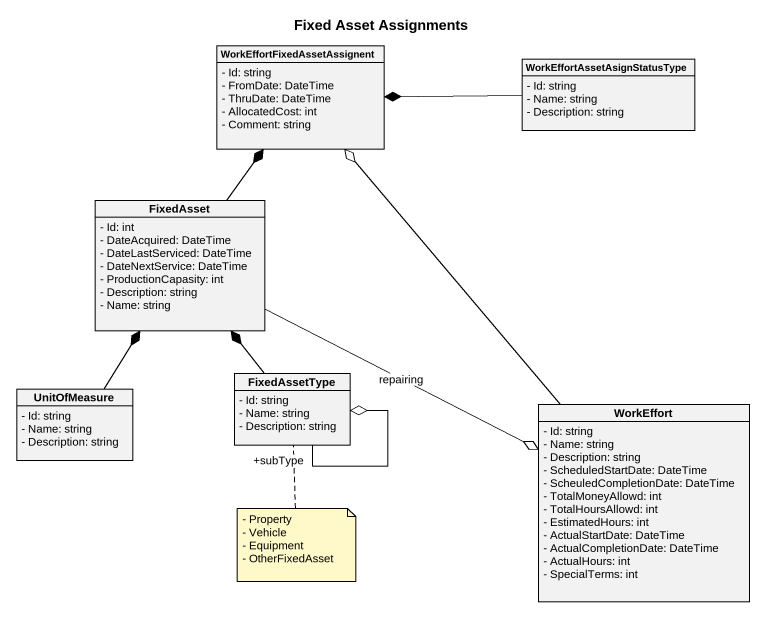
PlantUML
@startuml
title Fixed Asset Assignments
hide circle
hide empty members
skinparam classAttributeIconSize 0
class "WorkEffortFixedAssetAssignent" as WorkEffortFixedAssetAssignen {
  - Id: string
  - FromDate: DateTime
  - ThruDate: DateTime
  - AllocatedCost: int
  - Comment: string
}
class "WorkEffortAssetAsignStatusType" as WorkEffortAssetAsignStatusTy {
  - Id: string
  - Name: string
  - Description: string
}
class FixedAsset {
  - Id: int
  - DateAcquired: DateTime
  - DateLastServiced: DateTime
  - DateNextService: DateTime
  - ProductionCapasity: int
  - Description: string
  - Name: string
}
class UnitOfMeasure {
  - Id: string
  - Name: string
  - Description: string
}
class FixedAssetType {
  - Id: string
  - Name: string
  - Description: string
}
class WorkEffort {
  - Id: string
  - Name: string
  - Description: string
  - ScheduledStartDate: DateTime
  - ScheuledCompletionDate: DateTime
  - TotalMoneyAllowd: int
  - TotalHoursAllowd: int
  - EstimatedHours: int
  - ActualStartDate: DateTime
  - ActualCompletionDate: DateTime
  - ActualHours: int
  - SpecialTerms: int
}
WorkEffortAssetAsignStatusTy -left-* WorkEffortFixedAssetAssignen
FixedAsset -up-* WorkEffortFixedAssetAssignen
FixedAsset -right-o WorkEffort : repairing
UnitOfMeasure -up-* FixedAsset
FixedAssetType -up-* FixedAsset
FixedAssetType "+subType" --o FixedAssetType
WorkEffort -up-o WorkEffortFixedAssetAssignen
note bottom of FixedAssetType
  - Property
  - Vehicle
  - Equipment
  - OtherFixedAsset
end note
@enduml
